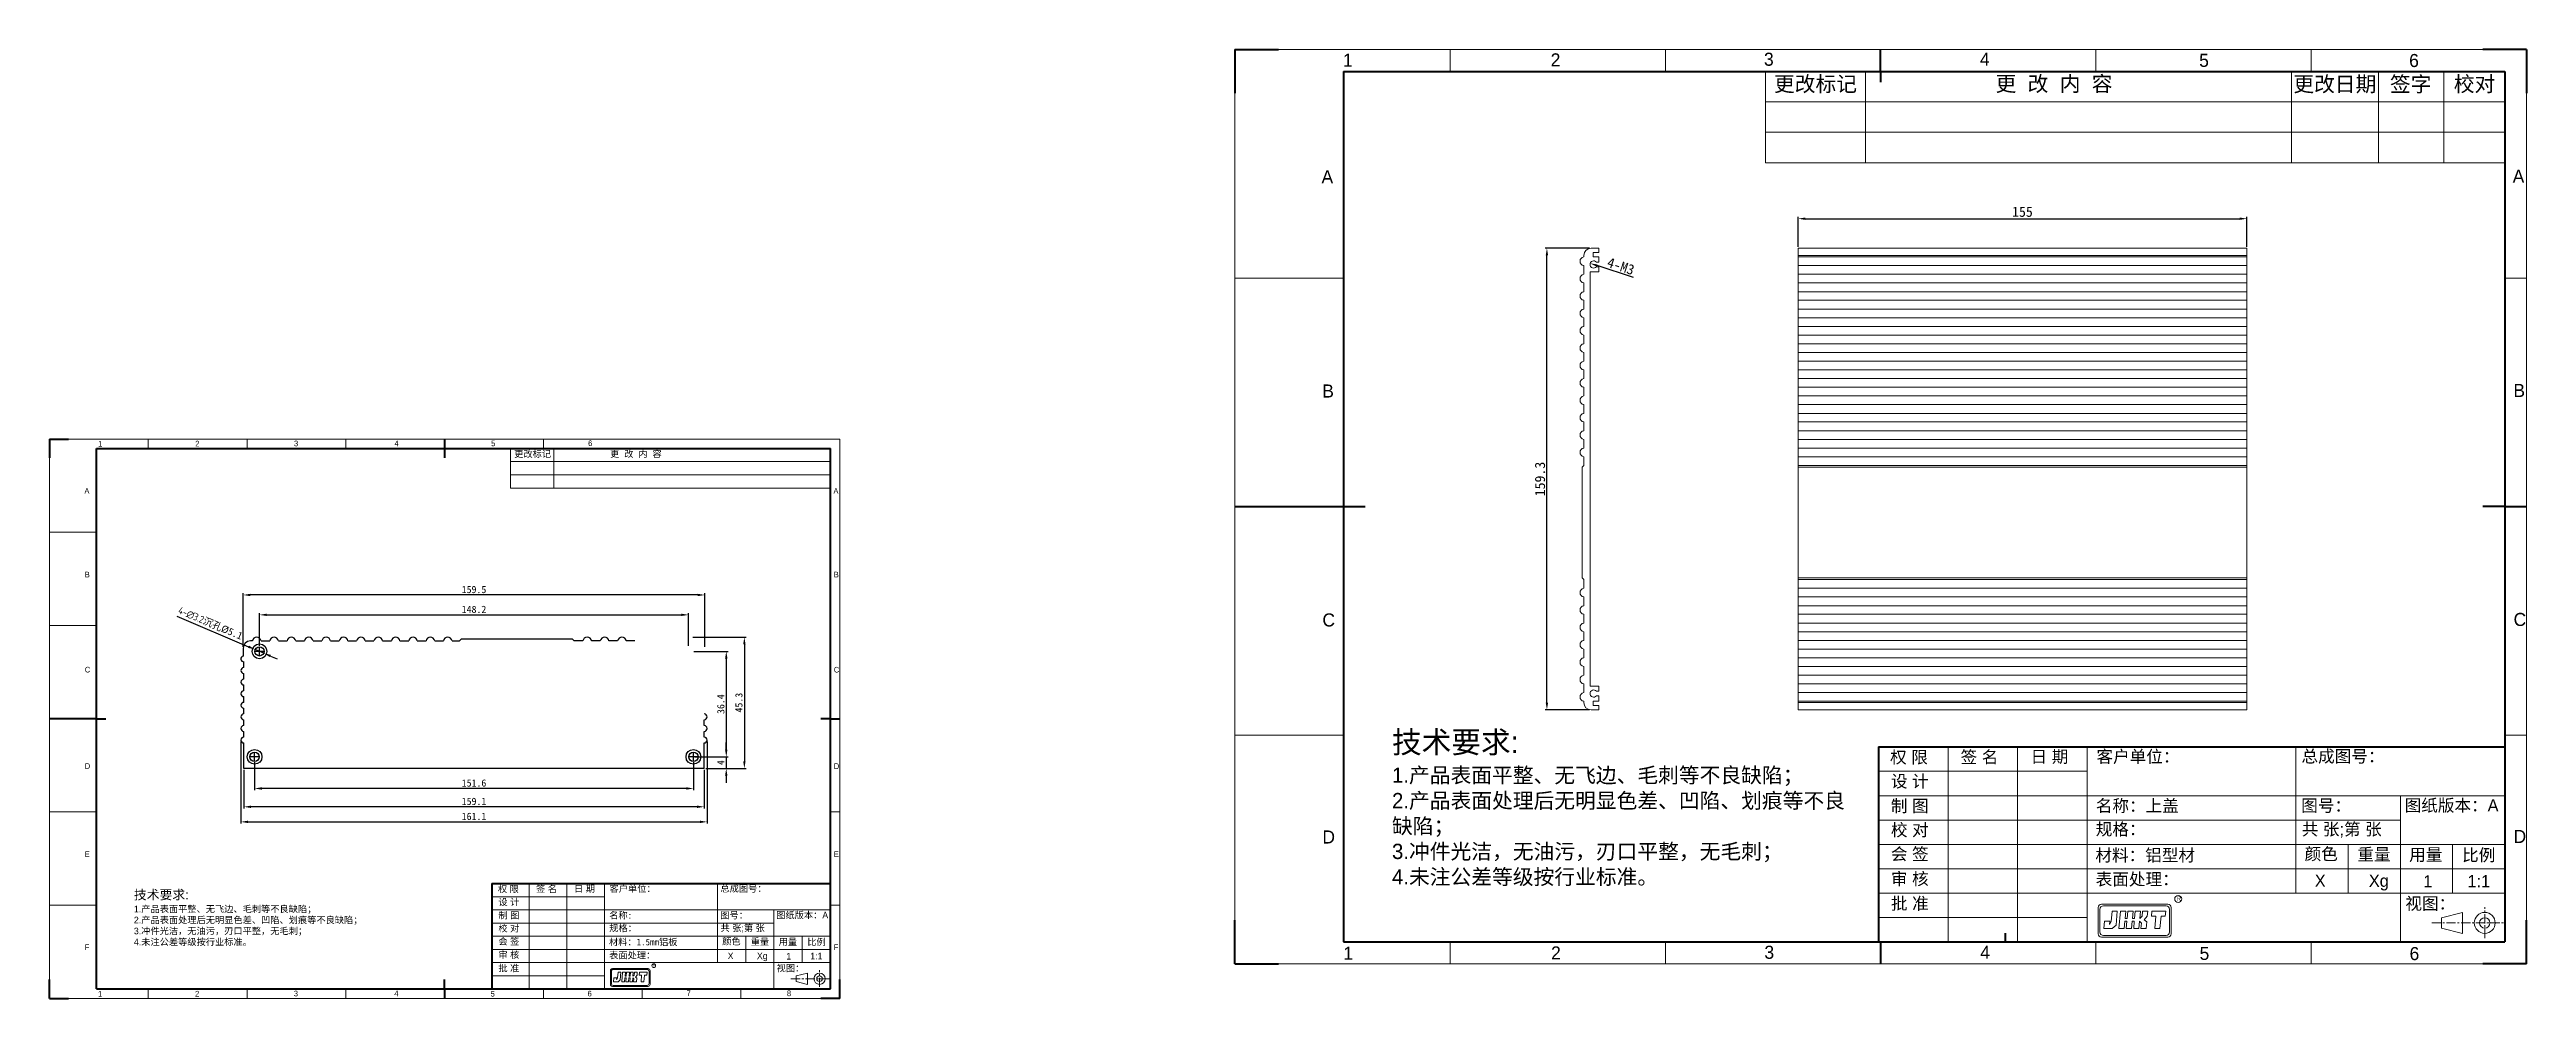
# Model space of a CAD drawing. Header units: millimetres. Extents: x 2638 to 4446, y 961 to 1347.
# Drawn here: x 3590 to 4446, y 965 to 1292 of the extents above; entities that cross this region are included whole.
import ezdxf

# ---------------------------------------------------------------- set-up
doc = ezdxf.new("R2010")
doc.units = ezdxf.units.MM
doc.linetypes.add('CENTER', pattern=[50.8, 31.75, -6.35, 6.35, -6.35])
for name, color, linetype, lineweight in [('中心线', 1, 'CENTER', 25), ('中心线层', 1, 'CENTER', 18), ('图框层', 7, 'Continuous', 18), ('尺寸线层', 3, 'Continuous', 0), ('注记层', 7, 'Continuous', 18), ('绘图层', 7, 'Continuous', 30)]:
    doc.layers.add(name, color=color, linetype=linetype, lineweight=lineweight)
doc.styles.get("Standard").update_dxf_attribs({"font": 'SimSun.ttf'})
doc.dimstyles.new('ISO-25', dxfattribs={"dimtxt": 2.5, "dimasz": 2.5, "dimexe": 0.6, "dimexo": 0.5, "dimtad": 1, "dimdsep": 46, "dimtxsty": 'Standard', "dimcen": 2.5, "dimclrd": 1, "dimclre": 1, "dimadec": 0, "dimazin": 0, "dimtfac": 1, "dimtmove": 0, "dimatfit": 3, "dimfxl": 1, "dimarcsym": 0})

# ---------------------------------------------------------------- blocks, each defined once
blk = doc.blocks.new('12121')
at = {"layer": '注记层', "char_height": 3, "width": 24.767, "attachment_point": 1}
for s, insert in [('{\\fﾷￂￋￎ_GB2312|b0|i0|c134|p49;A}', (511, 424.1)), ('{\\fﾷￂￋￎ_GB2312|b0|i0|c134|p49;B}', (511.2, 379.7)), ('{\\fﾷￂￋￎ_GB2312|b0|i0|c134|p49;C}', (511.2, 329.2)), ('{\\fﾷￂￋￎ_GB2312|b0|i0|c134|p49;D}', (511.2, 278)), ('{\\fﾷￂￋￎ_GB2312|b0|i0|c134|p49;E}', (511.2, 231.3)), ('{\\fﾷￂￋￎ_GB2312|b0|i0|c134|p49;F}', (511.2, 181.9))]:
    blk.add_mtext(s, dxfattribs=dict(at, insert=insert))
blk = doc.blocks.new('1DF')
at = {"layer": '注记层', "char_height": 3, "width": 24.767, "attachment_point": 1}
for s, insert in [('{\\fﾷￂￋￎ_GB2312|b0|i0|c134|p49;1}', (518.3, 449.1)), ('{\\fﾷￂￋￎ_GB2312|b0|i0|c134|p49;2}', (569.9, 449.2)), ('{\\fﾷￂￋￎ_GB2312|b0|i0|c134|p49;3}', (622.4, 449.3)), ('{\\fﾷￂￋￎ_GB2312|b0|i0|c134|p49;4}', (675.8, 449.3))]:
    blk.add_mtext(s, dxfattribs=dict(at, insert=insert))
blk = doc.blocks.new('10000')
at = {"layer": '图框层'}
for p, q in [((319.05, 139.22), (319.05, 131.72)), ((319.55, 138.72), (319.55, 132.22)), ((320.05, 140.22), (339.05, 140.22)), ((320.55, 139.72), (338.55, 139.72)), ((320.68, 133.22), (320.87, 135.36)), ((322.37, 135.36), (320.87, 135.36)), ((322.28, 134.36), (322.37, 135.36)), ((323.05, 138.22), (322.78, 135.23)), ((323.05, 138.22), (324.55, 138.22)), ((324.55, 138.22), (324.2, 134.22)), ((325.45, 138.22), (325.01, 133.22)), ((325.45, 138.22), (326.98, 138.22)), ((326.73, 135.32), (326.54, 133.22)), ((326.73, 135.32), (327.33, 135.32)), ((326.98, 138.22), (326.8, 136.12)), ((326.8, 136.12), (327.4, 136.12)), ((327.33, 135.32), (327.14, 133.22)), ((327.58, 138.22), (327.4, 136.12)), ((327.58, 138.22), (329.08, 138.22)), ((328.83, 135.32), (328.64, 133.22)), ((328.83, 135.32), (329.43, 135.32)), ((329.08, 138.22), (328.9, 136.12)), ((328.9, 136.12), (329.5, 136.12)), ((329.43, 135.32), (329.25, 133.22)), ((329.68, 138.22), (329.5, 136.12)), ((329.68, 138.22), (331.18, 138.22)), ((330.93, 135.32), (330.75, 133.22)), ((330.93, 135.32), (331.48, 134.72)), ((331.18, 138.22), (331, 136.12)), ((331.65, 136.72), (331, 136.13)), ((331.79, 138.22), (331.65, 136.72)), ((331.79, 138.22), (333.29, 138.22)), ((333.15, 136.72), (332.27, 135.72)), ((333.01, 135.12), (332.27, 135.72)), ((333.29, 138.22), (333.15, 136.72)), ((334.49, 138.22), (334.35, 136.72)), ((334.35, 136.72), (335.61, 136.72)), ((334.49, 138.22), (338.49, 138.22)), ((335.61, 136.72), (335.3, 133.22)), ((337.11, 136.72), (336.8, 133.22)), ((337.11, 136.72), (338.35, 136.72)), ((338.49, 138.22), (338.35, 136.72)), ((339.55, 138.72), (339.55, 132.22)), ((340.05, 139.22), (340.05, 131.72)), ((320.05, 130.72), (339.05, 130.72)), ((320.55, 131.22), (338.55, 131.22)), ((320.68, 133.22), (323.05, 133.22)), ((322.78, 135.23), (322.28, 134.36)), ((323.05, 133.22), (324.2, 134.22)), ((325.01, 133.22), (326.54, 133.22)), ((327.14, 133.22), (328.64, 133.22)), ((329.25, 133.22), (330.75, 133.22)), ((331.48, 134.72), (331.35, 133.22)), ((331.35, 133.22), (332.85, 133.22)), ((333.01, 135.12), (332.85, 133.22)), ((335.3, 133.22), (336.8, 133.22))]:
    blk.add_line(p, q, dxfattribs=at)
blk.add_circle((342.05, 141.72), 1, dxfattribs=at)
for centre, start, end in [((320.05, 139.22), 90, 180), ((320.55, 138.72), 90, 180), ((338.55, 138.72), 0, 90), ((339.05, 139.22), 0, 90), ((320.05, 131.72), 180, 270), ((320.55, 132.22), 180, 270), ((338.55, 132.22), 270, 0), ((339.05, 131.72), 270, 0)]:
    blk.add_arc(centre, 1, start, end, dxfattribs=at)
at = {"layer": '图框层', "insert": (341.63, 142.39), "char_height": 1.25, "width": 2.8732, "attachment_point": 1}
blk.add_mtext('{\\f@Dotum|b0|i0|c0|p34;R}', dxfattribs=at)
blk = doc.blocks.new('*D19')
at = {"layer": 'Defpoints', "color": 0}
for p in [(4107.56, 1223.8), (4122.8, 1223.8), (4122.8, 1064.5)]:
    blk.add_point(p, dxfattribs=at)
at = {"layer": '尺寸线层', "color": 1, "lineweight": -2}
for p, q in [((4122.3, 1223.8), (4106.96, 1223.8)), ((4107.56, 1067), (4107.56, 1221.3)), ((4122.3, 1064.5), (4106.96, 1064.5))]:
    blk.add_line(p, q, dxfattribs=at)
at = {"layer": '尺寸线层', "color": 1}
for points in [[(4107.15, 1221.3), (4107.98, 1221.3), (4107.56, 1223.8)], [(4107.15, 1067), (4107.98, 1067), (4107.56, 1064.5)]]:
    blk.add_solid(points, dxfattribs=at)
at = {"layer": '尺寸线层', "color": 0, "insert": (4105.19, 1144.15), "char_height": 3.5, "attachment_point": 5, "rotation": 90}
blk.add_mtext('159.3', dxfattribs=at)
blk = doc.blocks.new('*D20')
at = {"layer": 'Defpoints', "color": 0}
for p in [(4122.51, 1218.59), (4124.89, 1217.81)]:
    blk.add_point(p, dxfattribs=at)
at = {"layer": '尺寸线层', "color": 1, "lineweight": -2}
blk.add_line((4137.44, 1213.67), (4124.89, 1217.81), dxfattribs=at)
at = {"layer": '尺寸线层', "color": 1}
blk.add_solid([(4125.02, 1218.2), (4124.76, 1217.41), (4122.51, 1218.59)], dxfattribs=at)
at = {"layer": '尺寸线层', "color": 0, "insert": (4133.1, 1217.61), "char_height": 3.5, "attachment_point": 5, "rotation": 341.78719}
blk.add_mtext('4-M3', dxfattribs=at)
blk = doc.blocks.new('*D21')
at = {"layer": 'Defpoints', "color": 0}
for p in [(4349.35, 1233.99), (4194.35, 1223.8), (4349.35, 1223.8)]:
    blk.add_point(p, dxfattribs=at)
at = {"layer": '尺寸线层', "color": 1, "lineweight": -2}
for p, q in [((4194.35, 1224.3), (4194.35, 1234.59)), ((4196.85, 1233.99), (4346.85, 1233.99)), ((4349.35, 1224.3), (4349.35, 1234.59))]:
    blk.add_line(p, q, dxfattribs=at)
at = {"layer": '尺寸线层', "color": 1}
for points in [[(4196.85, 1234.41), (4196.85, 1233.58), (4194.35, 1233.99)], [(4346.85, 1234.41), (4346.85, 1233.58), (4349.35, 1233.99)]]:
    blk.add_solid(points, dxfattribs=at)
at = {"layer": '尺寸线层', "color": 0, "insert": (4271.85, 1236.37), "char_height": 3.5, "attachment_point": 5}
blk.add_mtext('155', dxfattribs=at)
blk = doc.blocks.new('*D30')
at = {"color": 1, "lineweight": -2}
for p, q in [((3812.48, 1089.56), (3830.9, 1089.56)), ((3830.3, 1087.06), (3830.3, 1046.76)), ((3816.96, 1044.26), (3830.9, 1044.26))]:
    blk.add_line(p, q, dxfattribs=at)
at = {"color": 1}
for points in [[(3829.88, 1087.06), (3830.72, 1087.06), (3830.3, 1089.56)], [(3829.88, 1046.76), (3830.72, 1046.76), (3830.3, 1044.26)]]:
    blk.add_solid(points, dxfattribs=at)
at = {"layer": 'Defpoints', "color": 0}
for p in [(3811.98, 1089.56), (3816.46, 1044.26), (3830.3, 1044.26)]:
    blk.add_point(p, dxfattribs=at)
at = {"color": 0, "insert": (3828.42, 1066.97), "char_height": 2.5, "attachment_point": 5, "rotation": 90}
blk.add_mtext('45.3', dxfattribs=at)
blk = doc.blocks.new('*D31')
at = {"color": 1, "lineweight": -2}
for p, q in [((3634.21, 1096.79), (3659.03, 1086.26)), ((3664.28, 1084.04), (3661.33, 1085.29)), ((3666.58, 1083.06), (3668.88, 1082.09))]:
    blk.add_line(p, q, dxfattribs=at)
at = {"color": 1}
for points in [[(3659.19, 1086.65), (3658.87, 1085.88), (3661.33, 1085.29)], [(3666.74, 1083.45), (3666.42, 1082.68), (3664.28, 1084.04)]]:
    blk.add_solid(points, dxfattribs=at)
at = {"layer": 'Defpoints', "color": 0}
for p in [(3661.33, 1085.29), (3664.28, 1084.04)]:
    blk.add_point(p, dxfattribs=at)
at = {"color": 0, "insert": (3645.82, 1094.29), "char_height": 2.5, "attachment_point": 5, "rotation": 337.01544}
blk.add_mtext('{\\Fgbenor,gbcbig|c134;4-∅3.2}沉孔%%C5.1', dxfattribs=at)
blk = doc.blocks.new('*D32')
at = {"color": 1, "lineweight": -2}
for p, q in [((3657.36, 1043.76), (3657.36, 1030.42)), ((3816.46, 1043.76), (3816.46, 1030.42)), ((3813.96, 1031.02), (3659.86, 1031.02))]:
    blk.add_line(p, q, dxfattribs=at)
at = {"color": 1}
for points in [[(3659.86, 1031.44), (3659.86, 1030.6), (3657.36, 1031.02)], [(3813.96, 1031.44), (3813.96, 1030.6), (3816.46, 1031.02)]]:
    blk.add_solid(points, dxfattribs=at)
at = {"layer": 'Defpoints', "color": 0}
for p in [(3657.36, 1044.26), (3816.46, 1044.26), (3657.36, 1031.02)]:
    blk.add_point(p, dxfattribs=at)
at = {"color": 0, "insert": (3736.91, 1032.89), "char_height": 2.5, "attachment_point": 5}
blk.add_mtext('159.1', dxfattribs=at)
blk = doc.blocks.new('*D27')
at = {"color": 1, "lineweight": -2}
for p, q in [((3661.11, 1046.39), (3661.11, 1036.75)), ((3812.71, 1046.39), (3812.71, 1036.75)), ((3810.21, 1037.35), (3663.61, 1037.35))]:
    blk.add_line(p, q, dxfattribs=at)
at = {"color": 1}
for points in [[(3663.61, 1037.76), (3663.61, 1036.93), (3661.11, 1037.35)], [(3810.21, 1037.76), (3810.21, 1036.93), (3812.71, 1037.35)]]:
    blk.add_solid(points, dxfattribs=at)
at = {"layer": 'Defpoints', "color": 0}
for p in [(3661.11, 1046.89), (3812.71, 1046.89), (3661.11, 1037.35)]:
    blk.add_point(p, dxfattribs=at)
at = {"color": 0, "insert": (3736.91, 1039.22), "char_height": 2.5, "attachment_point": 5}
blk.add_mtext('151.6', dxfattribs=at)
blk = doc.blocks.new('*D28')
at = {"color": 1, "lineweight": -2}
for p, q in [((3812.88, 1084.66), (3824.66, 1084.66)), ((3824.06, 1082.16), (3824.06, 1050.76)), ((3813.46, 1048.26), (3824.66, 1048.26))]:
    blk.add_line(p, q, dxfattribs=at)
at = {"color": 1}
for points in [[(3823.64, 1082.16), (3824.47, 1082.16), (3824.06, 1084.66)], [(3823.64, 1050.76), (3824.47, 1050.76), (3824.06, 1048.26)]]:
    blk.add_solid(points, dxfattribs=at)
at = {"layer": 'Defpoints', "color": 0}
for p in [(3812.38, 1084.66), (3812.96, 1048.26), (3824.06, 1048.26)]:
    blk.add_point(p, dxfattribs=at)
at = {"color": 0, "insert": (3822.18, 1066.46), "char_height": 2.5, "attachment_point": 5, "rotation": 90}
blk.add_mtext('36.4', dxfattribs=at)
blk = doc.blocks.new('*D29')
at = {"color": 1, "lineweight": -2}
for p, q in [((3824.05, 1050.76), (3824.05, 1053.26)), ((3813.21, 1048.26), (3824.65, 1048.26)), ((3816.96, 1044.26), (3824.65, 1044.26)), ((3824.05, 1048.26), (3824.05, 1044.26)), ((3824.05, 1041.76), (3824.05, 1039.26))]:
    blk.add_line(p, q, dxfattribs=at)
at = {"color": 1}
for points in [[(3823.63, 1050.76), (3824.47, 1050.76), (3824.05, 1048.26)], [(3823.63, 1041.76), (3824.47, 1041.76), (3824.05, 1044.26)]]:
    blk.add_solid(points, dxfattribs=at)
at = {"layer": 'Defpoints', "color": 0}
for p in [(3812.71, 1048.26), (3816.46, 1044.26), (3824.05, 1044.26)]:
    blk.add_point(p, dxfattribs=at)
at = {"color": 0, "insert": (3822.17, 1046.26), "char_height": 2.5, "attachment_point": 5, "rotation": 90}
blk.add_mtext('4', dxfattribs=at)
blk = doc.blocks.new('*D33')
at = {"color": 1, "lineweight": -2}
for p, q in [((3662.81, 1086.54), (3662.81, 1097.87)), ((3665.31, 1097.27), (3808.51, 1097.27)), ((3811.01, 1086.54), (3811.01, 1097.87))]:
    blk.add_line(p, q, dxfattribs=at)
at = {"color": 1}
for points in [[(3665.31, 1097.69), (3665.31, 1096.86), (3662.81, 1097.27)], [(3808.51, 1097.69), (3808.51, 1096.86), (3811.01, 1097.27)]]:
    blk.add_solid(points, dxfattribs=at)
at = {"layer": 'Defpoints', "color": 0}
for p in [(3811.01, 1097.27), (3662.81, 1086.04), (3811.01, 1086.04)]:
    blk.add_point(p, dxfattribs=at)
at = {"color": 0, "insert": (3736.91, 1099.15), "char_height": 2.5, "attachment_point": 5}
blk.add_mtext('148.2', dxfattribs=at)
blk = doc.blocks.new('*D34')
at = {"color": 1, "lineweight": -2}
for p, q in [((3657.16, 1086.26), (3657.16, 1104.73)), ((3814.16, 1104.13), (3659.66, 1104.13)), ((3816.66, 1086.26), (3816.66, 1104.73))]:
    blk.add_line(p, q, dxfattribs=at)
at = {"color": 1}
for points in [[(3659.66, 1104.55), (3659.66, 1103.71), (3657.16, 1104.13)], [(3814.16, 1104.55), (3814.16, 1103.71), (3816.66, 1104.13)]]:
    blk.add_solid(points, dxfattribs=at)
at = {"layer": 'Defpoints', "color": 0}
for p in [(3657.16, 1104.13), (3657.16, 1085.76), (3816.66, 1085.76)]:
    blk.add_point(p, dxfattribs=at)
at = {"color": 0, "insert": (3736.91, 1106), "char_height": 2.5, "attachment_point": 5}
blk.add_mtext('159.5', dxfattribs=at)
blk = doc.blocks.new('*D36')
at = {"color": 1, "lineweight": -2}
for p, q in [((3656.36, 1053.56), (3656.36, 1025.22)), ((3817.46, 1053.56), (3817.46, 1025.22)), ((3658.86, 1025.82), (3814.96, 1025.82))]:
    blk.add_line(p, q, dxfattribs=at)
at = {"color": 1}
for points in [[(3658.86, 1026.24), (3658.86, 1025.41), (3656.36, 1025.82)], [(3814.96, 1026.24), (3814.96, 1025.41), (3817.46, 1025.82)]]:
    blk.add_solid(points, dxfattribs=at)
at = {"layer": 'Defpoints', "color": 0}
for p in [(3656.36, 1054.06), (3817.46, 1054.06), (3817.46, 1025.82)]:
    blk.add_point(p, dxfattribs=at)
at = {"color": 0, "insert": (3736.91, 1027.7), "char_height": 2.5, "attachment_point": 5}
blk.add_mtext('161.1', dxfattribs=at)

msp = doc.modelspace()

# ---------------------------------------------------------------- linework, layer by layer
at = {"color": 7, "linetype": 'Continuous', "lineweight": 15}
for p, q in [((4125.5, 1223.797), (4122.8, 1223.797)), ((4125.5, 1222.297), (4125.5, 1223.797)), ((4194.349, 1223.797), (4194.349, 1064.497)), ((4349.349, 1223.797), (4194.349, 1223.797)), ((4349.349, 1223.797), (4349.349, 1064.497)), ((4120.3, 1221.297), (4120.3, 1220.806)), ((4120.3, 1217.833), (4120.3, 1214.806)), ((4122.5, 1072.697), (4122.5, 1215.597)), ((4122.5, 1215.597), (4125.5, 1215.597)), ((4123.5, 1220.797), (4123.5, 1222.297)), ((4123.5, 1222.297), (4125.5, 1222.297)), ((4125.5, 1220.797), (4123.5, 1220.797)), ((4124.66, 1218.997), (4125.5, 1218.997)), ((4125.5, 1217.397), (4124.66, 1217.397)), ((4125.5, 1218.997), (4125.5, 1220.797)), ((4125.5, 1215.597), (4125.5, 1217.397)), ((4349.349, 1221.297), (4194.349, 1221.297)), ((4349.349, 1220.806), (4194.349, 1220.806)), ((4349.349, 1217.833), (4194.349, 1217.833)), ((4120.3, 1211.833), (4120.3, 1208.806)), ((4349.349, 1214.806), (4194.349, 1214.806)), ((4349.349, 1211.833), (4194.349, 1211.833)), ((4349.349, 1208.806), (4194.349, 1208.806)), ((4120.3, 1205.833), (4120.3, 1202.806)), ((4120.3, 1199.833), (4120.3, 1196.806)), ((4349.349, 1205.833), (4194.349, 1205.833)), ((4349.349, 1202.806), (4194.349, 1202.806)), ((4349.349, 1199.833), (4194.349, 1199.833)), ((4120.3, 1193.833), (4120.3, 1190.806)), ((4349.349, 1196.806), (4194.349, 1196.806)), ((4349.349, 1193.833), (4194.349, 1193.833)), ((4349.349, 1190.806), (4194.349, 1190.806)), ((4120.3, 1187.833), (4120.3, 1184.806)), ((4120.3, 1181.833), (4120.3, 1178.806)), ((4349.349, 1187.833), (4194.349, 1187.833)), ((4349.349, 1184.806), (4194.349, 1184.806)), ((4349.349, 1181.833), (4194.349, 1181.833)), ((4120.3, 1175.833), (4120.3, 1172.806)), ((4349.349, 1178.806), (4194.349, 1178.806)), ((4349.349, 1175.833), (4194.349, 1175.833)), ((4349.349, 1172.806), (4194.349, 1172.806)), ((4120.3, 1169.833), (4120.3, 1166.806)), ((4120.3, 1163.833), (4120.3, 1160.806)), ((4349.349, 1169.833), (4194.349, 1169.833)), ((4349.349, 1166.806), (4194.349, 1166.806)), ((4349.349, 1163.833), (4194.349, 1163.833)), ((4120.3, 1157.833), (4120.3, 1154.806)), ((4349.349, 1160.806), (4194.349, 1160.806)), ((4349.349, 1157.833), (4194.349, 1157.833)), ((4120.3, 1148.833), (4119.7, 1148.233)), ((4119.7, 1148.233), (4119.7, 1110.033)), ((4120.3, 1151.833), (4120.3, 1148.833)), ((4349.349, 1154.806), (4194.349, 1154.806)), ((4349.349, 1151.833), (4194.349, 1151.833)), ((4349.349, 1148.833), (4194.349, 1148.833)), ((4349.349, 1148.233), (4194.349, 1148.233)), ((4119.7, 1110.033), (4120.3, 1109.433)), ((4120.3, 1109.433), (4120.3, 1106.433)), ((4349.349, 1110.033), (4194.349, 1110.033)), ((4349.349, 1109.433), (4194.349, 1109.433)), ((4349.349, 1106.433), (4194.349, 1106.433)), ((4120.3, 1103.46), (4120.3, 1100.433)), ((4120.3, 1097.46), (4120.3, 1094.433)), ((4349.349, 1103.46), (4194.349, 1103.46)), ((4349.349, 1100.433), (4194.349, 1100.433)), ((4349.349, 1097.46), (4194.349, 1097.46)), ((4120.3, 1091.46), (4120.3, 1088.433)), ((4349.349, 1094.433), (4194.349, 1094.433)), ((4349.349, 1091.46), (4194.349, 1091.46)), ((4349.349, 1088.433), (4194.349, 1088.433)), ((4120.3, 1085.46), (4120.3, 1082.433)), ((4120.3, 1079.46), (4120.3, 1076.433)), ((4349.349, 1085.46), (4194.349, 1085.46)), ((4349.349, 1082.433), (4194.349, 1082.433)), ((4349.349, 1079.46), (4194.349, 1079.46)), ((4120.3, 1073.46), (4120.3, 1070.433)), ((4125.5, 1072.697), (4122.5, 1072.697)), ((4124.66, 1070.897), (4125.5, 1070.897)), ((4125.5, 1070.897), (4125.5, 1072.697)), ((4349.349, 1076.433), (4194.349, 1076.433)), ((4349.349, 1073.46), (4194.349, 1073.46)), ((4349.349, 1070.433), (4194.349, 1070.433)), ((4120.3, 1067.46), (4120.3, 1066.997)), ((4122.8, 1064.497), (4125.5, 1064.497)), ((4123.5, 1065.997), (4123.5, 1067.497)), ((4123.5, 1067.497), (4125.5, 1067.497)), ((4125.5, 1065.997), (4123.5, 1065.997)), ((4125.5, 1069.297), (4124.66, 1069.297)), ((4125.5, 1067.497), (4125.5, 1069.297)), ((4125.5, 1064.497), (4125.5, 1065.997)), ((4349.349, 1067.46), (4194.349, 1067.46)), ((4349.349, 1066.997), (4194.349, 1066.997)), ((4349.349, 1064.497), (4194.349, 1064.497))]:
    msp.add_line(p, q, dxfattribs=at)
for centre, radius, start, end in [((4122.8, 1221.297), 2.5, 90, 180), ((4120.5, 1219.32), 1.5, 97.662256, 262.337744), ((4123.7, 1218.197), 1.25, 39.791819, 320.208181), ((4120.5, 1213.32), 1.5, 97.662256, 262.337744), ((4120.5, 1207.32), 1.5, 97.662256, 262.337744), ((4120.5, 1201.32), 1.5, 97.662256, 262.337744), ((4120.5, 1195.32), 1.5, 97.662256, 262.337744), ((4120.5, 1189.32), 1.5, 97.662256, 262.337744), ((4120.5, 1183.32), 1.5, 97.662256, 262.337744), ((4120.5, 1177.32), 1.5, 97.662256, 262.337744), ((4120.5, 1171.32), 1.5, 97.662256, 262.337744), ((4120.5, 1165.32), 1.5, 97.662256, 262.337744), ((4120.5, 1159.32), 1.5, 97.662256, 262.337744), ((4120.5, 1153.32), 1.5, 97.662256, 262.337744), ((4120.5, 1104.947), 1.5, 97.662256, 262.337744), ((4120.5, 1098.947), 1.5, 97.662256, 262.337744), ((4120.5, 1092.947), 1.5, 97.662256, 262.337744), ((4120.5, 1086.947), 1.5, 97.662256, 262.337744), ((4120.5, 1080.947), 1.5, 97.662256, 262.337744), ((4120.5, 1074.947), 1.5, 97.662256, 262.337744), ((4120.5, 1068.947), 1.5, 97.662256, 262.337744), ((4123.7, 1070.097), 1.25, 39.791819, 320.208181), ((4122.8, 1066.997), 2.5, 180, 270)]:
    msp.add_arc(centre, radius, start, end, dxfattribs=at)
at = {"layer": '中心线', "color": 1, "linetype": 'CENTER', "ltscale": 0.319656}
for p, q in [((3664.181, 1084.663), (3661.431, 1084.663)), ((3662.806, 1083.288), (3662.806, 1086.038)), ((3662.481, 1048.263), (3659.731, 1048.263)), ((3661.106, 1046.888), (3661.106, 1049.638)), ((3814.081, 1048.263), (3811.331, 1048.263)), ((3812.706, 1046.888), (3812.706, 1049.638))]:
    msp.add_line(p, q, dxfattribs=at)
at = {"layer": '中心线层', "ltscale": 0.1}
for p, q in [((4431.557, 985.672), (4431.557, 996.392)), ((4413.252, 990.949), (4438.091, 990.949)), ((3846.383, 971.698), (3859.816, 971.698)), ((3856.282, 968.844), (3856.282, 974.642))]:
    msp.add_line(p, q, dxfattribs=at)
at = {"layer": '图框层', "lineweight": 100}
for p, q in [((3999.758, 1292.358), (3999.758, 1277.334)), ((3999.758, 1292.358), (4014.782, 1292.358)), ((4445.968, 1292.358), (4430.944, 1292.358)), ((4445.968, 1292.358), (4445.968, 1277.334)), ((3590.263, 1157.939), (3596.763, 1157.939)), ((3590.263, 1157.939), (3590.263, 1151.439)), ((3999.758, 976.856), (3999.758, 991.88)), ((4445.968, 976.856), (4445.968, 991.88)), ((3999.758, 976.856), (4014.782, 976.856)), ((4445.968, 976.856), (4430.944, 976.856)), ((3590.263, 964.889), (3590.263, 971.389)), ((3863.263, 964.889), (3863.263, 971.389)), ((3590.263, 964.889), (3596.763, 964.889)), ((3863.263, 964.889), (3856.763, 964.889))]:
    msp.add_line(p, q, dxfattribs=at)
at = {"layer": '图框层'}
for p, q in [((3999.758, 1292.358), (4445.968, 1292.358)), ((3999.758, 1292.358), (3999.758, 976.856)), ((4445.968, 1292.358), (4445.968, 976.856)), ((4183.05, 1253.296), (4183.05, 1284.846)), ((4217.605, 1253.296), (4217.605, 1284.846)), ((4364.839, 1253.296), (4364.839, 1284.846)), ((4394.887, 1253.296), (4394.887, 1284.846)), ((4417.423, 1253.296), (4417.423, 1284.846)), ((4183.05, 1274.329), (4438.456, 1274.329)), ((4183.05, 1263.813), (4438.456, 1263.813)), ((4183.05, 1253.296), (4438.456, 1253.296)), ((3624.388, 1157.939), (3624.388, 1154.689)), ((3692.638, 1157.939), (3692.638, 1154.689)), ((3760.888, 1157.939), (3760.888, 1154.689)), ((3749.513, 1141.039), (3749.513, 1154.689)), ((3749.513, 1150.139), (3860.013, 1150.139)), ((3764.463, 1141.039), (3764.463, 1154.689)), ((3749.513, 1145.589), (3860.013, 1145.589)), ((3749.513, 1141.039), (3860.013, 1141.039)), ((3590.263, 1125.764), (3606.513, 1125.764)), ((3590.263, 1093.589), (3606.513, 1093.589)), ((4246.15, 1051.675), (4246.15, 984.368)), ((4270.188, 1051.675), (4270.188, 984.368)), ((4294.227, 1051.675), (4294.227, 984.368)), ((4366.341, 1051.675), (4366.341, 1001.195)), ((4222.112, 1043.262), (4294.227, 1043.262)), ((3606.513, 1029.239), (3590.263, 1029.239)), ((3860.013, 1029.239), (3863.263, 1029.239)), ((4222.112, 1034.848), (4294.227, 1034.848)), ((4222.112, 1034.848), (4438.456, 1034.848)), ((4402.399, 1034.848), (4402.399, 984.368)), ((4222.112, 1026.435), (4294.227, 1026.435)), ((4222.112, 1018.021), (4294.227, 1018.021)), ((4222.112, 1018.021), (4438.456, 1018.021)), ((4384.37, 1001.195), (4384.37, 1018.021)), ((4420.428, 1001.195), (4420.428, 1018.021)), ((3756.013, 1004.539), (3756.013, 968.139)), ((3769.013, 1004.539), (3769.013, 968.139)), ((3782.013, 1004.539), (3782.013, 968.139)), ((3821.013, 1004.539), (3821.013, 977.239)), ((3860.013, 1004.539), (3860.013, 968.139)), ((4222.112, 1009.608), (4294.227, 1009.608)), ((4222.112, 1001.195), (4294.227, 1001.195)), ((4222.112, 1001.195), (4438.456, 1001.195)), ((4366.341, 1009.608), (4438.456, 1009.608)), ((3606.513, 997.064), (3590.263, 997.064)), ((3743.013, 999.989), (3782.013, 999.989)), ((3743.013, 995.439), (3782.013, 995.439)), ((3743.013, 995.439), (3860.013, 995.439)), ((3840.513, 995.439), (3840.513, 968.139)), ((3860.013, 997.064), (3863.263, 997.064)), ((4222.112, 992.781), (4294.227, 992.781)), ((4416.63, 992.752), (4423.841, 994.555)), ((4416.63, 992.752), (4416.63, 989.146)), ((4423.841, 994.555), (4423.841, 987.344)), ((3743.013, 990.889), (3782.013, 990.889)), ((3743.013, 986.339), (3782.013, 986.339)), ((3743.013, 986.339), (3860.013, 986.339)), ((3830.763, 977.239), (3830.763, 986.339)), ((3850.263, 977.239), (3850.263, 986.339)), ((4416.63, 989.146), (4423.841, 987.344)), ((3743.013, 981.789), (3782.013, 981.789)), ((3743.013, 977.239), (3782.013, 977.239)), ((3743.013, 977.239), (3860.013, 977.239)), ((3821.013, 981.789), (3860.013, 981.789)), ((3999.758, 976.856), (4445.968, 976.856)), ((3624.388, 968.139), (3624.388, 964.889)), ((3692.638, 968.139), (3692.638, 964.889)), ((3743.013, 972.689), (3782.013, 972.689)), ((3743.013, 968.139), (3860.013, 968.139)), ((3760.888, 968.139), (3760.888, 964.889)), ((3795.013, 968.139), (3795.013, 964.889)), ((3829.138, 968.139), (3829.138, 964.889)), ((3848.21, 972.673), (3852.11, 973.648)), ((3848.21, 972.673), (3848.21, 970.723)), ((3848.21, 970.723), (3852.11, 969.748)), ((3852.11, 973.648), (3852.11, 969.748))]:
    msp.add_line(p, q, dxfattribs=at)
at = {"layer": '图框层', "lineweight": 18}
for p, q in [((4074.126, 1284.846), (4074.126, 1292.358)), ((4148.495, 1284.846), (4148.495, 1292.358)), ((4297.231, 1284.846), (4297.231, 1292.358)), ((4371.6, 1284.846), (4371.6, 1292.358)), ((3999.758, 1213.483), (4037.317, 1213.483)), ((4438.456, 1213.483), (4445.968, 1213.483)), ((3590.263, 964.889), (3590.263, 1157.939)), ((3590.263, 1157.939), (3863.263, 1157.939)), ((3658.513, 1157.939), (3658.513, 1154.689)), ((3863.263, 964.889), (3863.263, 1157.939)), ((3999.758, 1055.731), (4037.317, 1055.731)), ((4438.456, 1055.731), (4445.968, 1055.731)), ((4294.227, 1026.435), (4366.341, 1026.435)), ((4366.341, 1026.435), (4402.399, 1026.435)), ((4294.227, 1009.608), (4366.341, 1009.608)), ((3782.013, 990.889), (3821.013, 990.889)), ((3821.013, 990.889), (3840.513, 990.889)), ((4074.126, 984.368), (4074.126, 976.856)), ((4148.495, 984.368), (4148.495, 976.856)), ((4297.231, 984.368), (4297.231, 976.856)), ((4371.6, 984.368), (4371.6, 976.856)), ((3782.013, 981.789), (3821.013, 981.789)), ((3658.513, 968.139), (3658.513, 964.889)), ((3590.263, 964.889), (3863.263, 964.889))]:
    msp.add_line(p, q, dxfattribs=at)
at = {"layer": '图框层', "lineweight": 50}
for p, q in [((4222.863, 1284.846), (4222.863, 1292.358)), ((4037.317, 1284.846), (4037.317, 984.368)), ((4037.317, 1284.846), (4438.456, 1284.846)), ((4222.863, 1284.846), (4222.863, 1281.09)), ((4438.456, 1284.846), (4438.456, 984.368)), ((3726.763, 1157.939), (3726.763, 1154.689)), ((3606.513, 968.139), (3606.513, 1154.689)), ((3606.513, 1154.689), (3860.013, 1154.689)), ((3726.763, 1154.689), (3726.763, 1151.439)), ((3860.013, 968.139), (3860.013, 1154.689)), ((3999.758, 1134.607), (4037.317, 1134.607)), ((4037.317, 1134.607), (4044.829, 1134.607)), ((4438.456, 1134.607), (4430.944, 1134.607)), ((4438.456, 1134.607), (4445.968, 1134.607)), ((3606.513, 1061.414), (3590.263, 1061.414)), ((3606.513, 1061.414), (3609.763, 1061.414)), ((3860.013, 1061.414), (3856.763, 1061.414)), ((3860.013, 1061.414), (3863.263, 1061.414)), ((4222.112, 1051.675), (4438.456, 1051.675)), ((4222.112, 1051.675), (4222.112, 984.368)), ((3743.013, 1004.539), (3743.013, 968.139)), ((3743.013, 1004.539), (3860.013, 1004.539)), ((4037.317, 984.368), (4438.456, 984.368)), ((4222.863, 984.368), (4222.863, 976.856)), ((4265.982, 984.368), (4265.982, 987.373)), ((3606.513, 968.139), (3860.013, 968.139)), ((3726.763, 968.139), (3726.763, 971.389)), ((3726.763, 968.139), (3726.763, 964.889))]:
    msp.add_line(p, q, dxfattribs=at)
at = {"layer": '图框层'}
for centre, radius in [((4431.557, 990.949), 3.609), ((4431.557, 990.949), 1.803), ((3856.282, 971.698), 1.952), ((3856.282, 971.698), 0.975)]:
    msp.add_circle(centre, radius, dxfattribs=at)
at = {"layer": '绘图层', "color": 7}
for p, q in [((3660.346, 1088.263), (3659.656, 1088.263)), ((3663.319, 1088.263), (3666.346, 1088.263)), ((3669.319, 1088.263), (3672.346, 1088.263)), ((3675.319, 1088.263), (3678.346, 1088.263)), ((3681.319, 1088.263), (3684.346, 1088.263)), ((3687.319, 1088.263), (3690.346, 1088.263)), ((3693.319, 1088.263), (3696.346, 1088.263)), ((3699.319, 1088.263), (3702.346, 1088.263)), ((3705.319, 1088.263), (3708.346, 1088.263)), ((3711.319, 1088.263), (3714.346, 1088.263)), ((3717.319, 1088.263), (3720.346, 1088.263)), ((3723.319, 1088.263), (3726.346, 1088.263)), ((3729.319, 1088.263), (3731.879, 1088.263)), ((3732.479, 1088.863), (3731.879, 1088.263)), ((3770.919, 1088.863), (3732.479, 1088.863)), ((3771.519, 1088.263), (3770.919, 1088.863)), ((3774.519, 1088.263), (3771.519, 1088.263)), ((3780.519, 1088.263), (3777.493, 1088.263)), ((3786.519, 1088.263), (3783.493, 1088.263)), ((3792.519, 1088.263), (3789.493, 1088.263)), ((3657.156, 1085.763), (3657.156, 1083.043)), ((3657.356, 1079.063), (3657.356, 1081.063)), ((3657.356, 1075.063), (3657.356, 1077.063)), ((3657.356, 1071.063), (3657.356, 1073.063)), ((3657.356, 1067.063), (3657.356, 1069.063)), ((3657.356, 1063.063), (3657.356, 1065.063)), ((3657.356, 1059.063), (3657.356, 1061.063)), ((3657.356, 1055.063), (3657.356, 1057.063)), ((3657.356, 1044.263), (3657.356, 1053.063)), ((3657.356, 1044.263), (3657.356, 1053.063)), ((3816.456, 1059.063), (3816.456, 1061.063)), ((3816.456, 1055.063), (3816.456, 1057.063)), ((3816.456, 1044.263), (3816.456, 1053.063)), ((3816.456, 1044.263), (3657.356, 1044.263))]:
    msp.add_line(p, q, dxfattribs=at)
for centre, radius in [((3662.806, 1084.663), 2.55), ((3662.806, 1084.663), 1.6), ((3661.106, 1048.263), 2.55), ((3661.106, 1048.263), 1.6), ((3812.706, 1048.263), 2.55), ((3812.706, 1048.263), 1.6)]:
    msp.add_circle(centre, radius, dxfattribs=at)
for centre, radius, start, end in [((3659.656, 1085.763), 2.5, 90, 180), ((3661.833, 1088.063), 1.5, 7.662256, 172.337744), ((3667.833, 1088.063), 1.5, 7.662256, 172.337744), ((3673.833, 1088.063), 1.5, 7.662256, 172.337744), ((3679.833, 1088.063), 1.5, 7.662256, 172.337744), ((3685.833, 1088.063), 1.5, 7.662256, 172.337744), ((3691.833, 1088.063), 1.5, 7.662256, 172.337744), ((3697.833, 1088.063), 1.5, 7.662256, 172.337744), ((3703.833, 1088.063), 1.5, 7.662256, 172.337744), ((3709.833, 1088.063), 1.5, 7.662256, 172.337744), ((3715.833, 1088.063), 1.5, 7.662256, 172.337744), ((3721.833, 1088.063), 1.5, 7.662256, 172.337744), ((3727.833, 1088.063), 1.5, 7.662256, 172.337744), ((3776.006, 1088.063), 1.5, 7.662256, 172.337744), ((3782.006, 1088.063), 1.5, 7.662256, 172.337744), ((3788.006, 1088.063), 1.5, 7.662256, 172.337744), ((3657.356, 1082.063), 1, 101.536959, 270), ((3657.356, 1078.063), 1, 90, 270), ((3657.356, 1074.063), 1, 90, 270), ((3657.356, 1070.063), 1, 90, 270), ((3657.356, 1066.063), 1, 90, 270), ((3657.356, 1062.063), 1, 90, 270), ((3816.456, 1062.063), 1, 270, 90), ((3657.356, 1058.063), 1, 90, 270), ((3657.356, 1054.063), 1, 90, 270), ((3816.456, 1058.063), 1, 270, 90), ((3816.456, 1054.063), 1, 270, 90)]:
    msp.add_arc(centre, radius, start, end, dxfattribs=at)

# ---------------------------------------------------------------- block references
at = {"layer": '图框层', "lineweight": 50, "xscale": 0.650000000000091, "yscale": 0.650000000000091, "zscale": 0.650000000000091}
for p in [(3270.161, 865.347), (3270.09, 675.499)]:
    msp.add_blockref('1DF', p, dxfattribs=at)
at = {"layer": '图框层'}
for name, p, xscale, yscale, zscale in [('12121', (3270.161, 865.347), 0.650000000000091, 0.650000000000091, 0.650000000000091), ('12121', (3528.927, 865.328), 0.650000000000091, 0.650000000000091, 0.650000000000091), ('10000', (3914.54, 828.899), 1.201913855999919, 1.201913856000147, 1.201913856), ('10000', (3576.677, 884.061), 0.650000000000091, 0.650000000000091, 0.650000000000091)]:
    msp.add_blockref(name, p, dxfattribs=dict(at, xscale=xscale, yscale=yscale, zscale=zscale))

# ---------------------------------------------------------------- texts
at = {"layer": '注记层', "attachment_point": 1}
for s, insert, char_height, width in [('{\\fﾷￂￋￎ_GB2312|b0|i0|c134|p49;1}', (4037.095, 1290.949), 4.50718, 37.20992), ('{\\fﾷￂￋￎ_GB2312|b0|i0|c134|p49;2}', (4108.869, 1291.069), 4.50718, 37.20992), ('{\\fﾷￂￋￎ_GB2312|b0|i0|c134|p49;3}', (4182.559, 1291.29), 4.50718, 37.20992), ('{\\fﾷￂￋￎ_GB2312|b0|i0|c134|p49;更改标记}', (4186.005, 1283.133), 5.25837, 37.20992), ('{\\fﾷￂￋￎ_GB2312|b0|i0|c134|p49;4}', (4257.145, 1291.29), 4.50718, 37.20992), ('{\\fﾷￂￋￎ_GB2312|b0|i0|c134|p49;更  改  内  容}', (4262.551, 1283.207), 5.25837, 106.04684), ('{\\fﾷￂￋￎ_GB2312|b0|i0|c134|p49;5}', (4332.895, 1290.895), 4.50718, 37.20992), ('{\\fﾷￂￋￎ_GB2312|b0|i0|c134|p49;更改日期}', (4365.421, 1283.094), 5.25837, 37.20992), ('{\\fﾷￂￋￎ_GB2312|b0|i0|c134|p49;签字}', (4398.812, 1283.071), 5.25837, 37.20992), ('{\\fﾷￂￋￎ_GB2312|b0|i0|c134|p49;6}', (4405.441, 1290.845), 4.50718, 37.20992), ('{\\fSimSun|b0|i0|c134|p54;校对}', (4420.869, 1283.125), 5.25837, 37.20992), ('{\\fﾷￂￋￎ_GB2312|b0|i0|c134|p49;A}', (4029.699, 1250.704), 4.50718, 37.20992), ('{\\fﾷￂￋￎ_GB2312|b0|i0|c134|p49;A}', (4441.206, 1250.884), 4.50718, 37.20992), ('{\\fﾷￂￋￎ_GB2312|b0|i0|c134|p49;B}', (4029.954, 1176.784), 4.50718, 37.20992), ('{\\fﾷￂￋￎ_GB2312|b0|i0|c134|p49;B}', (4441.461, 1176.964), 4.50718, 37.20992), ('{\\fﾷￂￋￎ_GB2312|b0|i0|c134|p49;5}', (3742.813, 1157.43), 1.95, 16.09862), ('{\\fﾷￂￋￎ_GB2312|b0|i0|c134|p49;6}', (3776.314, 1157.481), 1.95, 16.09862), ('{\\fﾷￂￋￎ_GB2312|b0|i0|c134|p49;更改标记}', (3750.792, 1153.948), 2.275, 16.09862), ('{\\fﾷￂￋￎ_GB2312|b0|i0|c134|p49;更  改  内  容}', (3783.909, 1153.98), 2.275, 45.88046), ('{\\fﾷￂￋￎ_GB2312|b0|i0|c134|p49;C}', (4030.005, 1097.76), 4.50718, 37.20992), ('{\\fﾷￂￋￎ_GB2312|b0|i0|c134|p49;C}', (4441.512, 1097.94), 4.50718, 37.20992), ('{\\fﾷￂￋￎ_GB2312|b0|i0|c134|p49;权 限}', (4226.114, 1050.263), 4.2067, 22.06227), ('{\\fﾷￂￋￎ_GB2312|b0|i0|c134|p49;签 名}', (4250.467, 1050.287), 4.2067, 22.06227), ('{\\fﾷￂￋￎ_GB2312|b0|i0|c134|p49;日 期}', (4274.671, 1050.445), 4.2067, 22.06227), ('{\\fSimSun|b0|i0|c134|p2;客户单位：}', (4297.414, 1050.482), 4.2067, 87.03876), ('{\\fSimSun|b0|i0|c134|p2;总成图号：}', (4368.244, 1050.567), 4.2067, 74.57224), ('{\\fﾷￂￋￎ_GB2312|b0|i0|c134|p49;设 计}', (4226.405, 1041.934), 4.2067, 22.06227), ('{\\fﾷￂￋￎ_GB2312|b0|i0|c134|p49;制 图}', (4226.405, 1033.419), 4.2067, 22.06227), ('{\\fSimSun|b0|i0|c134|p2;名称：上盖}', (4297.195, 1033.484), 4.2067, 59.241), ('{\\fﾷￂￋￎ_GB2312|b0|i0|c134|p49;图号：}', (4368.159, 1033.544), 4.2067, 31.69318), ('{\\fﾷￂￋￎ_GB2312|b0|i0|c134|p49;图纸版本：\\f@ﾷￂￋￎ_GB2312|b0|i0|c134|p49;A}', (4403.871, 1033.621), 4.2067, 40.9723), ('{\\fﾷￂￋￎ_GB2312|b0|i0|c134|p49;D}', (4030.005, 1022.86), 4.50718, 37.20992), ('{\\fﾷￂￋￎ_GB2312|b0|i0|c134|p49;校 对}', (4226.405, 1025.131), 4.2067, 22.06227), ('{\\fSimSun|b0|i0|c134|p2;规格：}', (4297.156, 1025.406), 4.2067, 59.241), ('{\\fSimSun|b0|i0|c134|p2;共\\fﾷￂￋￎ_GB2312|b0|i0|c134|p49; \\fSimSun|b0|i0|c134|p2;张\\fﾷￂￋￎ_GB2312|b0|i0|c134|p49;;\\fSimSun|b0|i0|c134|p2;第\\fﾷￂￋￎ_GB2312|b0|i0|c134|p49; \\fSimSun|b0|i0|c134|p2;张}', (4368.322, 1025.392), 4.206698, 36.05086), ('{\\fﾷￂￋￎ_GB2312|b0|i0|c134|p49;D}', (4441.512, 1023.039), 4.50718, 37.20992), ('{\\fﾷￂￋￎ_GB2312|b0|i0|c134|p49;会 签}', (4226.405, 1016.847), 4.2067, 22.06227), ('{\\fSimSun|b0|i0|c134|p2;材料：铝型材}', (4297.033, 1016.428), 4.2067, 62.77482), ('{\\fﾷￂￋￎ_GB2312|b0|i0|c134|p49;颜色}', (4369.322, 1016.88), 4.2067, 31.69318), ('{\\fﾷￂￋￎ_GB2312|b0|i0|c134|p49;重量}', (4387.563, 1016.679), 4.2067, 31.69318), ('{\\fﾷￂￋￎ_GB2312|b0|i0|c134|p49;用量}', (4405.445, 1016.603), 4.2067, 31.69318), ('{\\fﾷￂￋￎ_GB2312|b0|i0|c134|p49;比例}', (4423.72, 1016.483), 4.2067, 31.69318), ('{\\fﾷￂￋￎ_GB2312|b0|i0|c134|p49;权 限}', (3745.178, 1003.775), 2.275, 11.93137), ('{\\fﾷￂￋￎ_GB2312|b0|i0|c134|p49;签 名}', (3758.348, 1003.788), 2.275, 11.93137), ('{\\fﾷￂￋￎ_GB2312|b0|i0|c134|p49;日 期}', (3771.438, 1003.874), 2.275, 11.93137), ('客户单位：', (3783.737, 1003.894), 2.275, 40.47047), ('总成图号：', (3822.042, 1003.939), 2.275, 56.13355), ('{\\fﾷￂￋￎ_GB2312|b0|i0|c134|p49;审 核}', (4226.405, 1008.27), 4.2067, 22.06227), ('{\\fSimSun|b0|i0|c134|p2;表面处理：}', (4297.142, 1008.128), 4.2067, 64.58981), ('{\\f@ﾷￂￋￎ_GB2312|b0|i0|c134|p49;X}', (4372.845, 1007.613), 4.2067, 31.69318), ('{\\f@ﾷￂￋￎ_GB2312|b0|i0|c134|p49;Xg}', (4391.526, 1007.597), 4.2067, 31.69318), ('{\\fﾷￂￋￎ_GB2312|b0|i0|c134|p49;1}', (4410.321, 1007.394), 4.2067, 31.69318), ('{\\fﾷￂￋￎ_GB2312|b0|i0|c134|p49;1:1}', (4425.571, 1007.46), 4.2067, 31.69318), ('{\\fﾷￂￋￎ_GB2312|b0|i0|c134|p49;制 图}', (3745.335, 994.666), 2.275, 11.93137), ('{\\fﾷￂￋￎ_GB2312|b0|i0|c134|p49;设 计}', (3745.335, 999.271), 2.275, 11.93137), ('名称: ', (3783.619, 994.701), 2.275, 41.8533), ('{\\fﾷￂￋￎ_GB2312|b0|i0|c134|p49;图号：}', (3821.996, 994.734), 2.275, 17.1398), ('{\\fﾷￂￋￎ_GB2312|b0|i0|c134|p49;图纸版本：\\f@ﾷￂￋￎ_GB2312|b0|i0|c134|p49;A}', (3841.31, 994.775), 2.275, 22.15799), ('{\\fﾷￂￋￎ_GB2312|b0|i0|c134|p49;批 准}', (4226.405, 999.768), 4.2067, 22.06227), ('{\\fﾷￂￋￎ_GB2312|b0|i0|c134|p49;视图：}', (4404.128, 999.751), 4.2067, 31.69318), ('{\\fﾷￂￋￎ_GB2312|b0|i0|c134|p49;校 对}', (3745.335, 990.184), 2.275, 11.93137), ('{\\fﾷￂￋￎ_GB2312|b0|i0|c134|p49;会 签}', (3745.335, 985.704), 2.275, 11.93137), ('{\\fSimSun|b0|i0|c134|p2;材料：1.5mm铝板}', (3783.531, 985.477), 2.275, 37.4822), ('规格：', (3783.607, 990.285), 2.275, 32.03778), ('{\\fﾷￂￋￎ_GB2312|b0|i0|c134|p49;共 张;第 张}', (3822.084, 990.325), 2.275, 25.76762), ('{\\fﾷￂￋￎ_GB2312|b0|i0|c134|p49;颜色}', (3822.625, 985.722), 2.275, 17.1398), ('{\\fﾷￂￋￎ_GB2312|b0|i0|c134|p49;重量}', (3832.49, 985.613), 2.275, 17.1398), ('{\\fﾷￂￋￎ_GB2312|b0|i0|c134|p49;用量}', (3842.161, 985.572), 2.275, 17.1398), ('{\\fﾷￂￋￎ_GB2312|b0|i0|c134|p49;比例}', (3852.044, 985.507), 2.275, 17.1398), ('{\\fﾷￂￋￎ_GB2312|b0|i0|c134|p49;批 准}', (3745.335, 976.467), 2.275, 11.93137), ('{\\fﾷￂￋￎ_GB2312|b0|i0|c134|p49;审 核}', (3745.335, 981.065), 2.275, 11.93137), ('表面处理：', (3783.6, 980.941), 2.275, 68.0746), ('{\\f@ﾷￂￋￎ_GB2312|b0|i0|c134|p49;X}', (3824.531, 980.71), 2.275, 17.1398), ('{\\f@ﾷￂￋￎ_GB2312|b0|i0|c134|p49;Xg}', (3834.633, 980.701), 2.275, 17.1398), ('{\\fﾷￂￋￎ_GB2312|b0|i0|c134|p49;视图：}', (3841.448, 976.458), 2.275, 17.1398), ('{\\fﾷￂￋￎ_GB2312|b0|i0|c134|p49;1}', (3844.798, 980.592), 2.275, 17.1398), ('{\\fﾷￂￋￎ_GB2312|b0|i0|c134|p49;1:1}', (3853.045, 980.627), 2.275, 17.1398), ('{\\fﾷￂￋￎ_GB2312|b0|i0|c134|p49;1}', (4037.24, 982.728), 4.50718, 37.20992), ('{\\fﾷￂￋￎ_GB2312|b0|i0|c134|p49;2}', (4109.015, 982.848), 4.50718, 37.20992), ('{\\fﾷￂￋￎ_GB2312|b0|i0|c134|p49;3}', (4182.704, 983.068), 4.50718, 37.20992), ('{\\fﾷￂￋￎ_GB2312|b0|i0|c134|p49;4}', (4257.291, 983.068), 4.50718, 37.20992), ('{\\fﾷￂￋￎ_GB2312|b0|i0|c134|p49;5}', (4333.041, 982.673), 4.50718, 37.20992), ('{\\fﾷￂￋￎ_GB2312|b0|i0|c134|p49;6}', (4405.586, 982.624), 4.50718, 37.20992), ('{\\fﾷￂￋￎ_GB2312|b0|i0|c134|p49;5}', (3742.646, 967.476), 1.95, 16.09862), ('{\\fﾷￂￋￎ_GB2312|b0|i0|c134|p49;6}', (3776.147, 967.528), 1.95, 16.09862), ('{\\fﾷￂￋￎ_GB2312|b0|i0|c134|p49;7}', (3810.321, 967.623), 1.95, 16.09862), ('{\\fﾷￂￋￎ_GB2312|b0|i0|c134|p49;8}', (3845.002, 967.623), 1.95, 16.09862)]:
    msp.add_mtext(s, dxfattribs=dict(at, insert=insert, char_height=char_height, width=width))
at = {"layer": '注记层', "lineweight": 18, "attachment_point": 1}
for insert, char_height, width in [((4054.047, 1057.078), 7.51196, 161.25199), ((3619.402, 1002.307), 3.25, 99.37434)]:
    msp.add_mtext('{\\fﾷￂￋￎ_GB2312|b0|i0|c134|p49;技术要求:\\P\\H0.7x;1.产品表面平整、无飞边、毛刺等不良缺陷；\\P2.产品表面处理后无明显色差、凹陷、划痕等不良缺陷；\\P3.冲件光洁，无油污，刃口平整，无毛刺；\\P4.未注公差等级按行业标准。}', dxfattribs=dict(at, insert=insert, char_height=char_height, width=width))

# ---------------------------------------------------------------- dimensions: what is measured, and where the dimension line sits
for base, p1, p2, picture, middle in [((3657.156, 1104.13), (3816.656, 1085.763), (3657.156, 1085.763), '*D34', (3736.906, 1106.005)), ((3811.006, 1097.272), (3662.806, 1086.038), (3811.006, 1086.038), '*D33', (3736.906, 1099.147))]:
    dim = msp.add_linear_dim(base=base, p1=p1, p2=p2, dimstyle='ISO-25')
    dim.commit()
    dim.dimension.update_dxf_attribs({"geometry": picture, "text_midpoint": middle})
at = {"color": 0}
dim = msp.add_diameter_dim_2p(p1=(3664.279, 1084.038), p2=(3661.333, 1085.288), text='{\\Fgbenor,gbcbig|c134;4-<>}沉孔%%C5.1', dimstyle='ISO-25', dxfattribs=at)
dim.commit()
dim.dimension.update_dxf_attribs({"geometry": '*D31', "text_midpoint": (3644.951, 1092.236), "dimtype": 163})
dim = msp.add_linear_dim(base=(3830.3, 1044.263), p1=(3811.979, 1089.563), p2=(3816.456, 1044.263), angle=90, dimstyle='ISO-25', dxfattribs=at)
dim.commit()
dim.dimension.update_dxf_attribs({"geometry": '*D30', "text_midpoint": (3830.3, 1066.966), "dimtype": 160})
dim = msp.add_linear_dim(base=(3824.055, 1048.263), p1=(3812.381, 1084.663), p2=(3812.956, 1048.263), angle=90, dimstyle='ISO-25', dxfattribs=at)
dim.commit()
dim.dimension.update_dxf_attribs({"geometry": '*D28', "text_midpoint": (3822.18, 1066.463)})
dim = msp.add_linear_dim(base=(3817.456, 1025.824), p1=(3656.356, 1054.063), p2=(3817.456, 1054.063), dimstyle='ISO-25')
dim.commit()
dim.dimension.update_dxf_attribs({"geometry": '*D36', "text_midpoint": (3736.906, 1025.824), "dimtype": 160})
dim = msp.add_linear_dim(base=(3824.049, 1044.263), p1=(3812.706, 1048.263), p2=(3816.456, 1044.263), angle=90, dimstyle='ISO-25')
dim.commit()
dim.dimension.update_dxf_attribs({"geometry": '*D29', "text_midpoint": (3822.174, 1046.263)})
for base, p1, p2, picture, middle in [((3657.356, 1031.019), (3816.456, 1044.263), (3657.356, 1044.263), '*D32', (3736.906, 1031.019)), ((3661.106, 1037.346), (3812.706, 1046.888), (3661.106, 1046.888), '*D27', (3736.906, 1037.346))]:
    dim = msp.add_linear_dim(base=base, p1=p1, p2=p2, dimstyle='ISO-25', dxfattribs=at)
    dim.commit()
    dim.dimension.update_dxf_attribs({"geometry": picture, "text_midpoint": middle, "dimtype": 160})
at = {"layer": '尺寸线层', "color": 0}
dim = msp.add_linear_dim(base=(4349.349, 1233.995), p1=(4194.349, 1223.797), p2=(4349.349, 1223.797), dimstyle='ISO-25', override={"dimtxt": 3.5}, dxfattribs=at)
dim.commit()
dim.dimension.update_dxf_attribs({"geometry": '*D21', "text_midpoint": (4271.849, 1236.37)})
dim = msp.add_linear_dim(base=(4107.563, 1223.797), p1=(4122.8, 1064.497), p2=(4122.8, 1223.797), angle=90, dimstyle='ISO-25', override={"dimtxt": 3.5}, dxfattribs=at)
dim.commit()
dim.dimension.update_dxf_attribs({"geometry": '*D19', "text_midpoint": (4105.188, 1144.147)})
dim = msp.add_diameter_dim_2p(p1=(4124.887, 1217.806), p2=(4122.513, 1218.587), text='4-M3', dimstyle='ISO-25', override={"dimtxt": 3.5}, dxfattribs=at)
dim.commit()
dim.dimension.update_dxf_attribs({"geometry": '*D20', "text_midpoint": (4132.353, 1215.349), "dimtype": 163})

doc.saveas('drawing.dxf')
